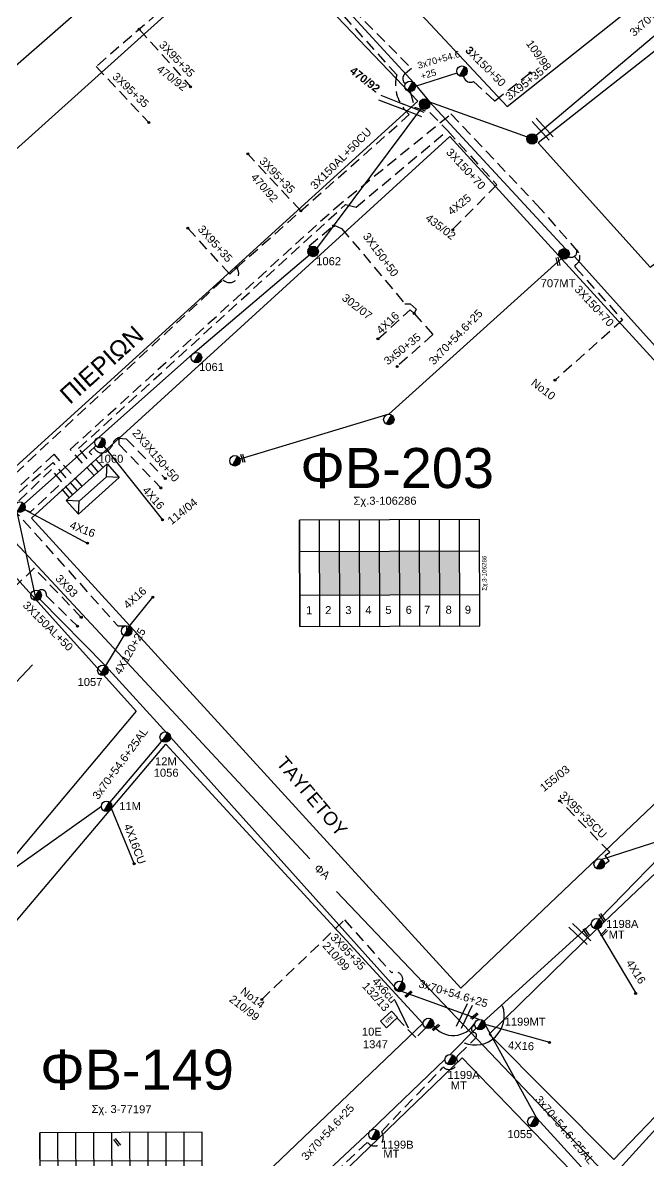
# Model space of a CAD drawing. Header units: millimetres. Extents: x -2449 to 9266, y 48 to 3905.
# Drawn here: x 8037 to 8177.7, y 3466.1 to 3722 of the extents above; entities that cross this region are included whole.
import ezdxf
from ezdxf.enums import TextEntityAlignment as Align

# ---------------------------------------------------------------- set-up
doc = ezdxf.new("R2010")
doc.units = ezdxf.units.MM
doc.linetypes.add('DASHED', pattern=[19.05, 12.7, -6.35])
for name, color, linetype in [('Pillar OTE', 7, 'Continuous'), ('Άγνωστα', 7, 'Continuous'), ('Ασφαλειοκιβώτια Χ.Τ 9 αναχωρήσεων', 7, 'Continuous'), ('Γυμνά εναέρια ΧΤ (3Φ)   4x16CU', 7, 'Continuous'), ('Εναέρια παροχή ΧΤ 4x16', 7, 'SYN_LINE'), ('Επιγραφές - Σχήματα', 7, 'Continuous'), ('Καλώδια ΧΤ   3x150+70 XLPE', 7, 'DASHED'), ('Καλώδια ΧΤ   3x150AL+50CU', 7, 'DASHED'), ('Καλώδια ΧΤ   3x150AL+50XLPE', 7, 'DASHED'), ('Καλώδια ΧΤ   3x95+35 CU', 7, 'DASHED'), ('Καλώδια ΧΤ   3x95+35 XLPE', 7, 'DASHED'), ('Μηχανική τομή', 7, 'Continuous'), ('Στύλος Ξύλινος', 7, 'Continuous'), ('Στύλος Ξύλινος @ 1', 7, 'Continuous'), ('Στύλος ΦΜ', 7, 'Continuous'), ('Στύλος ΦΜ @ 1', 7, 'Continuous'), ('Συνδέσεις', 7, 'Continuous'), ('Συνεστραμμένα ΧΤ   3x70+54.6+25 AL', 7, 'SYN_LINE'), ('Τομή', 7, 'Continuous'), ('Υποσταθμός πόλεως', 7, 'Continuous'), ('Υπόβαθρο ΔΕΗ', 7, 'Continuous'), ('Υπόγεια καλώδια Παροχών ΧΤ   4x25', 7, 'DASHED'), ('Υπόγεια καλώδια Παροχών ΧΤ   4x6', 7, 'DASHED')]:
    doc.layers.add(name, color=color, linetype=linetype)
doc.styles.add('arial', font='arial.ttf')
doc.styles.get("Standard").update_dxf_attribs({"font": 'arial.ttf'})
doc.linetypes.add('SYN_LINE', pattern='A,0.5,-0.0001,["/\\/\\/\\/",Standard,S=0.1,R=0,X=0,Y=-0.05],-0.25', length=0.7501)
doc.dimstyles.new('ISO-25', dxfattribs={"dimtxt": 2.5, "dimasz": 2.5, "dimexe": 1.25, "dimexo": 0.625, "dimtad": 1, "dimtxsty": 'Standard', "dimcen": 2.5, "dimadec": 0, "dimazin": 0, "dimtfac": 1, "dimtmove": 0, "dimatfit": 3, "dimfxl": 0, "dimarcsym": 0})

# ---------------------------------------------------------------- blocks, each defined once
blk = doc.blocks.new('ΥΠΑΡΧΩΝ ΤΣΙΜΕΝΤΕΝΙΟΣ ΣΤΥΛΟΣ')
at = {"layer": 'Στύλος ΦΜ'}
blk.add_hatch(color=7, dxfattribs=at).paths.add_polyline_path([(-1.29, -2.28, 0.574793), (2.62, 0, 0.268822), (1.3, 2.27)])
at = {"layer": 'Στύλος ΦΜ', "color": 7}
blk.add_line((-1.29, -2.28), (1.3, 2.27), dxfattribs=at)
blk.add_circle((0, 0), 2.62, dxfattribs=at)
at = {"layer": 'Στύλος ΦΜ', "flags": 4}
for tag, p in [('ΑΡΙΘΜΟΣ', (-4.68, 8.05)), ('ΤΥΠΟΣ', (-4.91, 3.03))]:
    blk.add_attdef(tag, p, '', height=4, dxfattribs=at)
blk = doc.blocks.new('ΥΠΑΡΧΩΝ ΞΥΛΙΝΟΣ ΣΤΥΛΟΣ')
at = {"layer": 'Στύλος Ξύλινος'}
h = blk.add_hatch(color=7, dxfattribs=at)
h.paths.add_polyline_path([(-2.62, 0, 0.270008), (-1.29, -2.28), (1.3, 2.27, 0.576266)])
h.paths.add_polyline_path([(-1.29, -2.28, 0.574793), (2.62, 0, 0.268822), (1.3, 2.27)])
at = {"layer": 'Στύλος Ξύλινος', "color": 7}
blk.add_line((-1.29, -2.28), (1.3, 2.27), dxfattribs=at)
blk.add_circle((0, 0), 2.62, dxfattribs=at)
at = {"layer": 'Στύλος Ξύλινος', "flags": 4}
for tag, p in [('ΑΡΙΘΜΟΣ', (-4.91, 8.6)), ('ΤΥΠΟΣ', (-4.85, 3.39))]:
    blk.add_attdef(tag, p, '', height=4, dxfattribs=at)
blk = doc.blocks.new('ΥΠΟΣΤΑΘΜΟΣ ΠΟΛΕΩΣ')
at = {"layer": 'Υποσταθμός πόλεως', "linetype": 'Continuous', "ltscale": 40}
blk.add_lwpolyline([(-8.57, 2.82), (8.57, 2.82), (8.57, -2.82), (-8.57, -2.82)], close=True, dxfattribs=at)
for points in [[(-5.75, 0), (-8.57, 2.82)], [(5.75, 0), (8.57, 2.82)], [(-8.57, -2.82), (-5.75, 0)], [(-5.75, 0), (5.75, 0)], [(8.57, -2.82), (5.75, 0)]]:
    blk.add_lwpolyline(points, dxfattribs=at)
at = {"layer": 'Υποσταθμός πόλεως', "linetype": 'SYN_LINE', "ltscale": 40, "flags": 1}
for tag, p in [('ΜΕΤΑΣΧΗΜΑΤΙΣΜΟΣ', (10.6, 2.39)), ('ΙΣΧΥΣ', (10.58, -0.41)), ('ΑΡΙΘΜΟΣ', (10.7, -3.13))]:
    blk.add_attdef(tag, p, '', height=1.8, dxfattribs=at)
blk = doc.blocks.new('ΑΣΦΑΛΕΙΟΚΙΒΩΤΙΟ ΥΠΟΣΤΑΘΜΟΥ 9 ΑΝΑΧΩΡΗΣΕΩΝ')
at = {"layer": 'Ασφαλειοκιβώτια Χ.Τ 9 αναχωρήσεων', "ltscale": 40}
for p, q in [((-23.8, 40.36), (24.02, 40.36)), ((-9.72, 40.36), (-9.72, -40.64)), ((9.94, 40.36), (9.94, -40.64)), ((-23.8, 31.36), (24.02, 31.36)), ((-23.8, 22.36), (24.02, 22.36)), ((-23.8, 13.36), (24.02, 13.36)), ((-23.8, 4.36), (24.02, 4.36)), ((-23.8, -4.64), (24.02, -4.64)), ((-23.8, -13.64), (24.02, -13.64)), ((-23.8, -22.64), (24.02, -22.64)), ((-23.8, -31.64), (24.02, -31.64))]:
    blk.add_line(p, q, dxfattribs=at)
at = {"layer": 'Ασφαλειοκιβώτια Χ.Τ 9 αναχωρήσεων'}
blk.add_lwpolyline([(-23.8, -40.64), (24.02, -40.64), (24.02, 40.36), (-23.8, 40.36)], close=True, dxfattribs=at)
for s, p in [('1', (-18.29, 37.57)), ('2', (-18.29, 29)), ('3', (-18.29, 19.93)), ('4', (-18.29, 10.91)), ('5', (-18.29, 1.89)), ('6', (-18.29, -7.24)), ('7', (-18.29, -15.48)), ('8', (-18.29, -25.17)), ('9', (-18.29, -33.86))]:
    blk.add_text(s, height=3.6, rotation=270, dxfattribs=at).set_placement(p)
at = {"layer": 'Ασφαλειοκιβώτια Χ.Τ 9 αναχωρήσεων', "ltscale": 40}
for tag, height, p in [('ΟΝΟΜΑ', 5, (-0.16, 44.31)), ('ΚΕΙΜΕΝΟ 1', 2, (17.06, 35.59)), ('ΚΕΙΜΕΝΟ 2', 2, (17.06, 26.88)), ('ΚΕΙΜΕΝΟ 3', 2, (17.06, 17.69)), ('ΚΕΙΜΕΝΟ 4', 2, (17.06, 8.71)), ('ΚΕΙΜΕΝΟ 5', 2, (17.06, -0.13)), ('ΚΕΙΜΕΝΟ 6', 2, (17.06, -9.05)), ('ΚΕΙΜΕΝΟ 7', 2, (17.06, -18.13)), ('ΚΕΙΜΕΝΟ 8', 2, (17.06, -26.85)), ('ΚΕΙΜΕΝΟ 9', 2, (17.06, -35.99)), ('ΣΧ', 2, (-0.1, -42.64))]:
    blk.add_attdef(tag, text='', height=height, dxfattribs=at).set_placement(p, align=Align.MIDDLE_CENTER)
blk = doc.blocks.new('ΜΗΧΑΝΙΚΗ ΤΟΜΗ')
at = {"layer": 'Μηχανική τομή', "ltscale": 40}
for p, q in [((-1.89, 0.78), (1.89, 0.78)), ((1.89, 0), (-1.89, 0))]:
    blk.add_line(p, q, dxfattribs=at)
blk = doc.blocks.new('_ΣΥΝΔΕΣΗ')
at = {"layer": 'Συνδέσεις', "linetype": 'SYN_LINE', "ltscale": 40}
blk.add_hatch(color=256, dxfattribs=at).paths.add_polyline_path([(0.5, -0.01, 1), (-0.5, -0.01, 1)])
at = {"layer": 'Συνδέσεις'}
blk.add_circle((0, -0.01), 0.5, dxfattribs=at)
blk = doc.blocks.new('ΤΟΜΗ')
at = {"layer": 'Τομή', "ltscale": 40}
for p, q in [((-5.68, 0), (5.68, 0)), ((5.68, -2.33), (-5.68, -2.33))]:
    blk.add_line(p, q, dxfattribs=at)
blk = doc.blocks.new('PILLAR ΟΤΕ')
at = {"layer": 'Pillar OTE', "ltscale": 40}
blk.add_lwpolyline([(-3.31, 2.02), (3.39, 2.02), (3.39, -1.99), (-3.31, -1.99)], close=True, dxfattribs=at)
at = {"layer": 'Pillar OTE', "insert": (-1.81, 0.71), "char_height": 1.3575, "width": 109.961, "attachment_point": 1}
blk.add_mtext('{\\fArial|b1|i0|c161|p34;OTE}', dxfattribs=at)

msp = doc.modelspace()

# ---------------------------------------------------------------- hatches: boundary and pattern name
at = {"layer": 'Ασφαλειοκιβώτια Χ.Τ 9 αναχωρήσεων', "ltscale": 40}
for color, points in [(133, [(8103.76, 3603.07), (8103.79, 3593.24), (8108.29, 3593.26), (8108.26, 3603.08)]), (6, [(8108.26, 3603.08), (8108.29, 3593.26), (8112.79, 3593.27), (8112.76, 3603.1)]), (151, [(8112.76, 3603.1), (8112.79, 3593.27), (8117.29, 3593.28), (8117.26, 3603.11)]), (27, [(8117.26, 3603.11), (8117.29, 3593.28), (8121.79, 3593.3), (8121.76, 3603.13)]), (30, [(8121.76, 3603.13), (8121.79, 3593.3), (8126.29, 3593.31), (8126.26, 3603.14)]), (5, [(8126.26, 3603.14), (8126.29, 3593.31), (8130.79, 3593.33), (8130.76, 3603.15)]), (1, [(8130.76, 3603.15), (8130.79, 3593.33), (8135.29, 3593.34), (8135.26, 3603.17)])]:
    msp.add_hatch(color=color, dxfattribs=at).paths.add_polyline_path(points)

# ---------------------------------------------------------------- linework, layer by layer
at = {"layer": 'Άγνωστα', "color": 5, "linetype": 'DASHED', "ltscale": 0.2}
msp.add_lwpolyline([(8102.37, 3737.97), (8105.89, 3733.66), (8105.89, 3730.4), (8124.41, 3711.68), (8123.03, 3710.57, 0.481832), (8123.04, 3708.17, -0.799597)], format="xyb", dxfattribs=at)
at = {"layer": 'Άγνωστα', "color": 1, "linetype": 'SYN_LINE', "ltscale": 20}
for points in [[(8107.16, 3727.85), (8124.97, 3708.46), (8128.42, 3704.18), (8159.07, 3671.11)], [(8151.52, 3695.83), (8128.31, 3704.2)], [(8161.06, 3669.38), (8191.35, 3635.76)]]:
    msp.add_lwpolyline(points, dxfattribs=at)
at = {"layer": 'Άγνωστα', "color": 5, "linetype": 'SYN_LINE', "ltscale": 20}
msp.add_lwpolyline([(8135.77, 3711.06), (8136.21, 3709.65, 0.46392), (8138.34, 3708.75)], format="xyb", dxfattribs=at)
at = {"layer": 'Άγνωστα', "color": 5, "linetype": 'DASHED', "ltscale": 0.2}
msp.add_lwpolyline([(8138.34, 3708.75), (8143.11, 3704.36)], dxfattribs=at)
at = {"layer": 'Άγνωστα', "color": 133, "linetype": 'DASHED', "ltscale": 0.2}
for points in [[(8102.35, 3670.57), (8101.36, 3671.8), (8107.02, 3676.44), (8108.69, 3675.72), (8122.94, 3658.71), (8124.09, 3658.71), (8125.42, 3657.53), (8124.99, 3656.57)], [(8124.99, 3656.57), (8129.21, 3651.82), (8121.24, 3644.74)], [(8058.62, 3628.51), (8060.23, 3628.4), (8069.06, 3619.37)], [(8058.62, 3628.51), (8058.62, 3627.17), (8068.01, 3617.36)], [(8055.07, 3621.96), (8051.92, 3625.41), (8053.41, 3626.81)]]:
    msp.add_lwpolyline(points, dxfattribs=at)
at = {"layer": 'Άγνωστα', "color": 1, "linetype": 'SYN_LINE', "ltscale": 20}
msp.add_lwpolyline([(8161.55, 3670.82), (8161.53, 3670.28, -0.581652), (8159.72, 3669.33, 317.293147)], format="xyb", dxfattribs=at)
at = {"layer": 'Άγνωστα', "color": 133, "linetype": 'DASHED', "ltscale": 0.2}
msp.add_lwpolyline([(8053.01, 3626.43, 0.388495), (8055.44, 3625.3, 0.216341), (8057.33, 3627.54, -0.33541), (8058.62, 3628.51, -0.33541)], format="xyb", dxfattribs=at)
at = {"layer": 'Άγνωστα', "color": 151, "linetype": 'DASHED', "ltscale": 0.2}
for points in [[(8048.24, 3615.81), (8043.45, 3621.49), (8034.53, 3612.93), (8058.35, 3586.33), (8060.33, 3586.33)], [(8090.73, 3502.29), (8109.33, 3520.19), (8119.96, 3508.27)]]:
    msp.add_lwpolyline(points, dxfattribs=at)
at = {"layer": 'Άγνωστα', "color": 6, "linetype": 'DASHED', "ltscale": 0.2}
msp.add_lwpolyline([(8047.47, 3615.12), (8045.11, 3617.87), (8038.63, 3611.88), (8037.37, 3612.5)], dxfattribs=at)
at = {"layer": 'Άγνωστα', "color": 151, "linetype": 'SYN_LINE', "ltscale": 10}
msp.add_lwpolyline([(8060.33, 3586.33), (8060.33, 3585.15), (8055.58, 3577.33)], dxfattribs=at)
at = {"layer": 'Άγνωστα', "color": 30, "linetype": 'DASHED', "ltscale": 0.2}
for points in [[(8117.63, 3472.56), (8131.39, 3486.9, -0.555429), (8131.87, 3486.8, 0.561483), (8134.75, 3488.41, -0.428011), (8134.95, 3489.82), (8138.78, 3493.59, 0.245087), (8139.02, 3494.34, 0.308179), (8138.54, 3494.84, -0.853866), (8138.62, 3496.44)], [(8114.49, 3470.18, 1.037116), (8117.63, 3472.56)]]:
    msp.add_lwpolyline(points, format="xyb", dxfattribs=at)
at = {"layer": 'Άγνωστα', "color": 62, "linetype": 'SYN_LINE', "ltscale": 20}
msp.add_lwpolyline([(8167.37, 3459.99), (8180.87, 3474.88), (8200.65, 3485.69)], dxfattribs=at)
at = {"layer": 'Άγνωστα', "color": 30, "linetype": 'DASHED', "ltscale": 0.2}
msp.add_lwpolyline([(8101.42, 3458.03), (8114.49, 3470.17)], dxfattribs=at)
at = {"layer": 'Άγνωστα', "color": 151, "linetype": 'DASHED', "ltscale": 0.2}
msp.add_arc((8120.77, 3506.83), 1.66, 339.2019, 119.1285, dxfattribs=at)
at = {"layer": 'Γυμνά εναέρια ΧΤ (3Φ)   4x16CU', "color": 2, "linetype": 'SYN_LINE', "ltscale": 15}
msp.add_lwpolyline([(8062.03, 3532.88), (8056.92, 3545.28)], dxfattribs=at)
at = {"layer": 'Εναέρια παροχή ΧΤ 4x16', "color": 133, "linetype": 'DASHED', "ltscale": 0.2}
msp.add_lwpolyline([(8116.92, 3650.84), (8124.11, 3657.41), (8124.99, 3656.57)], dxfattribs=at)
at = {"layer": 'Εναέρια παροχή ΧΤ 4x16', "ltscale": 20}
for points in [[(8055.2, 3626.72), (8068.39, 3610.16)], [(8037.48, 3612.45), (8051.47, 3604.89)]]:
    msp.add_lwpolyline(points, dxfattribs=at)
at = {"layer": 'Εναέρια παροχή ΧΤ 4x16', "color": 7, "ltscale": 10}
msp.add_lwpolyline([(8060.91, 3586.18), (8066.26, 3592.78)], dxfattribs=at)
at = {"layer": 'Εναέρια παροχή ΧΤ 4x16', "color": 1, "ltscale": 15}
msp.add_lwpolyline([(8166.27, 3518.18), (8174.85, 3503.68)], dxfattribs=at)
at = {"layer": 'Επιγραφές - Σχήματα', "color": 2, "linetype": 'DASHED', "ltscale": 0.2}
msp.add_line((8042.26, 3593.12), (8049.27, 3586.24), dxfattribs=at)
at = {"layer": 'Επιγραφές - Σχήματα', "color": 62, "linetype": 'SYN_LINE', "ltscale": 20}
msp.add_line((8155.54, 3492.64), (8140.96, 3496.64), dxfattribs=at)
at = {"layer": 'Επιγραφές - Σχήματα', "color": 2, "linetype": 'DASHED', "ltscale": 0.2}
msp.add_arc((8041.24, 3593.4), 1.06, 345.0794, 129.1772, dxfattribs=at)
at = {"layer": 'Επιγραφές - Σχήματα', "linetype": 'Continuous', "ltscale": 0.2}
msp.add_arc((8138.73, 3498.62), 6.55, 247.8881, 19.9409, dxfattribs=at)
at = {"layer": 'Καλώδια ΧΤ   3x150+70 XLPE', "color": 5, "linetype": 'DASHED', "ltscale": 0.2}
for points in [[(8124.1, 3706.49), (8125.07, 3702.94), (8128.55, 3701.77), (8132.51, 3697.69)], [(8132.51, 3697.69), (8143.61, 3685.54)]]:
    msp.add_lwpolyline(points, dxfattribs=at)
at = {"layer": 'Καλώδια ΧΤ   3x150+70 XLPE', "color": 133, "linetype": 'SYN_LINE', "ltscale": 20}
msp.add_lwpolyline([(8037.26, 3613.73), (8075.25, 3647.53), (8103.1, 3671.2), (8127.42, 3703.7)], dxfattribs=at)
at = {"layer": 'Καλώδια ΧΤ   3x150+70 XLPE', "color": 1, "ltscale": 0.2}
msp.add_lwpolyline([(8053.01, 3620.1), (8047.66, 3625.98), (8107.16, 3680.21), (8133.29, 3701.46), (8152.63, 3681.01), (8161.55, 3670.82)], dxfattribs=at)
at = {"layer": 'Καλώδια ΧΤ   3x150+70 XLPE', "color": 5, "ltscale": 0.2}
msp.add_lwpolyline([(8053.95, 3620.95), (8049.52, 3626.2), (8109.56, 3681.06), (8112, 3680.5), (8132.51, 3697.69)], dxfattribs=at)
at = {"layer": 'Καλώδια ΧΤ   3x150+70 XLPE', "color": 1, "ltscale": 0.2}
msp.add_lwpolyline([(8161.49, 3670.89), (8161.97, 3670.2, -0.455518), (8161.3, 3667.52, 0.61385), (8161.3, 3666.94), (8171.88, 3655.08), (8156.69, 3641.59)], format="xyb", dxfattribs=at)
at = {"layer": 'Καλώδια ΧΤ   3x150AL+50CU', "color": 85, "linetype": 'DASHED', "ltscale": 0.2}
msp.add_lwpolyline([(8096.95, 3740.23), (8095.93, 3741.28), (8094.37, 3739.76), (8090.27, 3743.98), (8053.48, 3712.09)], dxfattribs=at)
at = {"layer": 'Καλώδια ΧΤ   3x150AL+50CU', "color": 30, "linetype": 'DASHED', "ltscale": 0.2}
msp.add_lwpolyline([(8050.37, 3617.73), (8044.02, 3624.91), (8034.37, 3616.03), (8032.56, 3618), (8081.94, 3664.11), (8082.4, 3663.83, 0.849561), (8085.08, 3666.86), (8123.91, 3701.29), (8123.06, 3702.22, -0.255549), (8121.12, 3710.25), (8107.87, 3724.98), (8103.71, 3726.37, -1.820688), (8105.44, 3727.83)], format="xyb", dxfattribs=at)
at = {"layer": 'Καλώδια ΧΤ   3x150AL+50CU', "color": 27, "linetype": 'DASHED', "ltscale": 0.2}
msp.add_lwpolyline([(8049.27, 3616.74), (8043.81, 3623.04), (8033.7, 3614.19)], dxfattribs=at)
at = {"layer": 'Καλώδια ΧΤ   3x150AL+50XLPE', "color": 151, "linetype": 'SYN_LINE', "ltscale": 20}
msp.add_lwpolyline([(8039.83, 3592.91), (8035.74, 3611.99)], dxfattribs=at)
at = {"layer": 'Καλώδια ΧΤ   3x150AL+50XLPE', "color": 2, "ltscale": 0.2}
msp.add_lwpolyline([(8050.12, 3588.23), (8039.56, 3599.28), (8032.22, 3592.31), (8032.68, 3591.47, -0.610661), (8031.97, 3590.41, 0.063189), (8031.76, 3590.41, 0.87588)], format="xyb", dxfattribs=at)
at = {"layer": 'Καλώδια ΧΤ   3x95+35 CU', "color": 1, "ltscale": 0.2}
msp.add_lwpolyline([(8167.81, 3532.75), (8168.85, 3533.48), (8167.99, 3534.71), (8169, 3535.42), (8157.79, 3546.99)], dxfattribs=at)
at = {"layer": 'Καλώδια ΧΤ   3x95+35 XLPE', "color": 30, "ltscale": 0.2}
msp.add_line((8083.52, 3665.42), (8085.08, 3666.86), dxfattribs=at)
at = {"layer": 'Καλώδια ΧΤ   3x95+35 XLPE', "ltscale": 0.2}
for points in [[(8063.18, 3720.5), (8074.73, 3707.55)], [(8099.5, 3679.64), (8087.58, 3692.46)]]:
    msp.add_lwpolyline(points, dxfattribs=at)
at = {"layer": 'Καλώδια ΧΤ   3x95+35 XLPE', "color": 85, "ltscale": 0.2}
msp.add_lwpolyline([(8053.48, 3712.09), (8065.31, 3699.52)], dxfattribs=at)
at = {"layer": 'Καλώδια ΧΤ   3x95+35 XLPE', "color": 5, "linetype": 'DASHED', "ltscale": 0.2}
msp.add_lwpolyline([(8143.11, 3704.36), (8151.08, 3710.7)], dxfattribs=at)
at = {"layer": 'Καλώδια ΧΤ   3x95+35 XLPE', "color": 30, "ltscale": 0.2}
msp.add_lwpolyline([(8083.52, 3665.42), (8074.11, 3675.79)], dxfattribs=at)
at = {"layer": 'Συνεστραμμένα ΧΤ   3x70+54.6+25 AL', "color": 85, "linetype": 'Continuous', "ltscale": 0.2}
for p, q in [((8023.56, 3617.65), (8101.56, 3533.95)), ((8107.53, 3526.61), (8200.95, 3428.54))]:
    msp.add_line(p, q, dxfattribs=at)
at = {"layer": 'Συνεστραμμένα ΧΤ   3x70+54.6+25 AL', "ltscale": 20}
msp.add_line((8055.83, 3545.73), (8069.01, 3561.31), dxfattribs=at)
at = {"layer": 'Συνεστραμμένα ΧΤ   3x70+54.6+25 AL', "color": 133, "ltscale": 20}
for p, q in [((8152.58, 3475.63), (8140.96, 3496.64)), ((8166.51, 3460.37), (8152.58, 3475.63))]:
    msp.add_line(p, q, dxfattribs=at)
at = {"layer": 'Συνεστραμμένα ΧΤ   3x70+54.6+25 AL', "color": 6, "linetype": 'SYN_LINE', "ltscale": 20}
msp.add_lwpolyline([(8263.47, 3790.9), (8207.03, 3739.96), (8181.87, 3721.35), (8152.42, 3696.59)], dxfattribs=at)
at = {"layer": 'Συνεστραμμένα ΧΤ   3x70+54.6+25 AL', "color": 5, "linetype": 'SYN_LINE', "ltscale": 10}
msp.add_lwpolyline([(8125.28, 3707.66), (8134.65, 3710.7)], dxfattribs=at)
at = {"layer": 'Συνεστραμμένα ΧΤ   3x70+54.6+25 AL', "color": 1, "linetype": 'SYN_LINE', "ltscale": 20}
for points in [[(8158.16, 3668.95), (8119.31, 3633.91), (8085.83, 3623.78)], [(8166.6, 3520.35), (8185.72, 3539.97), (8203.77, 3558.28), (8233.3, 3583.74)], [(8185.39, 3539.64), (8167.22, 3533.77)]]:
    msp.add_lwpolyline(points, dxfattribs=at)
at = {"layer": 'Συνεστραμμένα ΧΤ   3x70+54.6+25 AL', "color": 151, "linetype": 'SYN_LINE', "ltscale": 20}
msp.add_lwpolyline([(8139.59, 3497.8), (8121.22, 3504.43), (8070.18, 3561.31), (8055.58, 3577.33), (8040.81, 3592.35)], dxfattribs=at)
at = {"layer": 'Συνεστραμμένα ΧΤ   3x70+54.6+25 AL', "color": 2, "linetype": 'SYN_LINE', "ltscale": 20}
msp.add_lwpolyline([(8054.66, 3545.73), (8029.4, 3527.75)], dxfattribs=at)
at = {"layer": 'Συνεστραμμένα ΧΤ   3x70+54.6+25 AL', "color": 62, "linetype": 'SYN_LINE', "ltscale": 20}
for points in [[(8139.69, 3496.48), (8164.84, 3519.33)], [(8067.81, 3426.1), (8083.88, 3443.13), (8098.94, 3457.54), (8115.18, 3472.78), (8131.94, 3488.8)]]:
    msp.add_lwpolyline(points, dxfattribs=at)
at = {"layer": 'Συνεστραμμένα ΧΤ   3x70+54.6+25 AL', "color": 62, "linetype": 'SYN_LINE', "ltscale": 10}
msp.add_lwpolyline([(8133.11, 3489.93), (8138.95, 3495.81)], dxfattribs=at)
at = {"layer": 'Συνεστραμμένα ΧΤ   3x70+54.6+25 AL', "color": 151, "linetype": 'SYN_LINE', "ltscale": 10}
msp.add_arc((8133.8, 3499.83), 5.63, 216.9515, 329.747, dxfattribs=at)
at = {"layer": 'Υπόβαθρο ΔΕΗ'}
for points in [[(8036.39, 3800.48), (8080.49, 3752.16), (8065.71, 3739.3), (8065.71, 3738.83), (7992.35, 3674.74), (7985.64, 3667.37), (7939.14, 3718.13), (7966.14, 3739.97), (7965.57, 3740.14), (8036.39, 3800.48)], [(8172.51, 3777.68), (8121.1, 3729.72), (8145.92, 3703.11), (8225.66, 3766.54)], [(8232.69, 3757.77), (8152.87, 3694.93), (8178.09, 3666.96), (8276.1, 3738.98)], [(8089.63, 3742.27), (8003.25, 3664.62), (7992.04, 3652.5), (7912.71, 3564.74), (7910.21, 3562.25), (7936.86, 3540.28), (8022.61, 3610.9), (7987.18, 3647.12)], [(8089.63, 3742.27), (8125.81, 3704.35), (8031.22, 3618.4), (7989.6, 3662.69)], [(8135.53, 3504.84), (8227.79, 3592.66), (8133.03, 3696.4), (8038.91, 3610.57), (8135.53, 3504.84)], [(8062.49, 3567.12), (7996.31, 3488.38), (7943.68, 3534.7), (8029.28, 3603.41), (8032.35, 3600.65)], [(8062.49, 3567.12), (8032.35, 3600.65)], [(8190.44, 3487.7), (8169.9, 3466.32), (8141.89, 3494.49), (8166.25, 3518.3), (8233.73, 3582.36), (8275.14, 3536.26), (8190.44, 3487.7)], [(7976.38, 3511.11), (8039.18, 3577.55)], [(8126.94, 3496.91), (8059.84, 3432.8), (8003.78, 3482.52), (8069.16, 3559.74), (8126.94, 3496.91)], [(8164.15, 3459.76), (8135.77, 3489.15), (8068.83, 3424.64), (8099.8, 3396.92)]]:
    msp.add_lwpolyline(points, dxfattribs=at)
at = {"layer": 'Υπόγεια καλώδια Παροχών ΧΤ   4x25', "color": 5, "linetype": 'DASHED', "ltscale": 0.2}
msp.add_lwpolyline([(8143.61, 3685.54), (8133.47, 3675.23)], dxfattribs=at)
at = {"layer": 'Υπόγεια καλώδια Παροχών ΧΤ   4x6', "color": 151, "linetype": 'DASHED', "ltscale": 0.2}
msp.add_lwpolyline([(8127.64, 3495.89), (8125.37, 3493.72), (8121.17, 3498.12)], dxfattribs=at)

# ---------------------------------------------------------------- block references
at = {"layer": 'Pillar OTE', "xscale": 0.4999999999999998, "yscale": 0.4999999999999998, "zscale": 0.4999999999999998, "rotation": 42.44355447828905}
msp.add_blockref('PILLAR ΟΤΕ', (8119.35, 3497.8), dxfattribs=at)
at = {"layer": 'Ασφαλειοκιβώτια Χ.Τ 9 αναχωρήσεων', "color": 1, "ltscale": 40}
ref = msp.add_blockref('ΑΣΦΑΛΕΙΟΚΙΒΩΤΙΟ ΥΠΟΣΤΑΘΜΟΥ 9 ΑΝΑΧΩΡΗΣΕΩΝ', (8119.45, 3598.15), dxfattribs=dict(at, xscale=0.5, yscale=0.5, zscale=0.5, rotation=90.18025101188502))
ref.add_attrib('ΣΧ', 'Σχ.3-106286', dxfattribs={"ltscale": 40, "height": 1, "rotation": 90.1803}).set_placement((8140.78, 3598.17), align=Align.MIDDLE_CENTER)
at = {"layer": 'Ασφαλειοκιβώτια Χ.Τ 9 αναχωρήσεων', "color": 1, "ltscale": 40, "xscale": 0.4500000000000025, "yscale": 0.4500000000000025, "zscale": 0.4500000000000025, "rotation": 90.1802510118842}
msp.add_blockref('ΑΣΦΑΛΕΙΟΚΙΒΩΤΙΟ ΥΠΟΣΤΑΘΜΟΥ 9 ΑΝΑΧΩΡΗΣΕΩΝ', (8059.04, 3461.58), dxfattribs=at)
at = {"layer": 'Μηχανική τομή'}
for p, xscale, yscale, zscale, rotation in [((8157.16, 3668.21), 0.5000000000000007, 0.5000000000000007, 0.5000000000000007, 284.8117433654972), ((8086.29, 3623.95), 0.5000000000000007, 0.5000000000000007, 0.5000000000000007, 284.8117433654972), ((8167.44, 3520.85), 0.4999999999999988, 0.4999999999999988, 0.4999999999999988, 124.2828584634811), ((8163.84, 3517.53), 0.4999999999999988, 0.4999999999999988, 0.4999999999999988, 124.2828584634811), ((8167.82, 3517.13), 0.4999999999999995, 0.4999999999999995, 0.4999999999999995, 46.27314100041789), ((8123.6, 3503.63), 0.5000000000000043, 0.5000000000000043, 0.5000000000000043, 219.8322603641986), ((8138.43, 3498.68), 0.5000000000000043, 0.5000000000000043, 0.5000000000000043, 219.8322603641986), ((8129.78, 3496.13), 0.5000000000000043, 0.5000000000000043, 0.5000000000000043, 219.8322603641986), ((8058.35, 3470.3), 0.4999999999999809, 0.4999999999999809, 0.4999999999999809, 127.5884885117559)]:
    msp.add_blockref('ΜΗΧΑΝΙΚΗ ΤΟΜΗ', p, dxfattribs=dict(at, xscale=xscale, yscale=yscale, zscale=zscale, rotation=rotation))
at = {"layer": 'Στύλος Ξύλινος @ 1', "ltscale": 40, "xscale": 0.4499999999998181, "yscale": 0.4499999999998181, "zscale": 0.4499999999998181}
for p in [(8127.37, 3703.65), (8151.52, 3695.83)]:
    msp.add_blockref('ΥΠΑΡΧΩΝ ΞΥΛΙΝΟΣ ΣΤΥΛΟΣ', p, dxfattribs=at)
at = {"layer": 'Στύλος Ξύλινος @ 1', "ltscale": 40}
ref = msp.add_blockref('ΥΠΑΡΧΩΝ ΞΥΛΙΝΟΣ ΣΤΥΛΟΣ', (8102.29, 3670.52), dxfattribs=dict(at, xscale=0.4499999999998181, yscale=0.4499999999998181, zscale=0.4499999999998181))
ref.add_attrib('ΑΡΙΘΜΟΣ', '1062', (8102.97, 3667.43), dxfattribs={"layer": 'Στύλος Ξύλινος', "height": 1.8, "flags": 4})
ref = msp.add_blockref('ΥΠΑΡΧΩΝ ΞΥΛΙΝΟΣ ΣΤΥΛΟΣ', (8158.74, 3669.98), dxfattribs=dict(at, xscale=0.4499999999998181, yscale=0.4499999999998181, zscale=0.4499999999998181))
ref.add_attrib('ΤΥΠΟΣ', '707ΜΤ', (8153.46, 3662.48), dxfattribs={"layer": 'Στύλος Ξύλινος', "height": 1.8, "flags": 4})
at = {"layer": 'Στύλος ΦΜ @ 1', "ltscale": 40, "xscale": 0.4499999999998181, "yscale": 0.4499999999998181, "zscale": 0.4499999999998181}
for p in [(8135.77, 3711.06), (8124.1, 3707.66), (8119.31, 3632.74), (8084.7, 3623.44), (8039.98, 3593.19), (8060.33, 3585.16), (8166.63, 3532.75), (8121.73, 3505.22)]:
    msp.add_blockref('ΥΠΑΡΧΩΝ ΤΣΙΜΕΝΤΕΝΙΟΣ ΣΤΥΛΟΣ', p, dxfattribs=at)
at = {"layer": 'Στύλος ΦΜ @ 1', "ltscale": 40}
ref = msp.add_blockref('ΥΠΑΡΧΩΝ ΤΣΙΜΕΝΤΕΝΙΟΣ ΣΤΥΛΟΣ', (8076.04, 3646.65), dxfattribs=dict(at, xscale=0.4499999999998181, yscale=0.4499999999998181, zscale=0.4499999999998181))
ref.add_attrib('ΑΡΙΘΜΟΣ', '1061', (8076.63, 3643.65), dxfattribs={"layer": 'Στύλος ΦΜ', "height": 1.8, "flags": 4})
ref = msp.add_blockref('ΥΠΑΡΧΩΝ ΤΣΙΜΕΝΤΕΝΙΟΣ ΣΤΥΛΟΣ', (8054.34, 3627.53), dxfattribs=dict(at, xscale=0.4499999999998181, yscale=0.4499999999998181, zscale=0.4499999999998181))
ref.add_attrib('ΑΡΙΘΜΟΣ', '1060', (8054, 3623.01), dxfattribs={"layer": 'Στύλος ΦΜ', "height": 1.8, "flags": 4})
ref = msp.add_blockref('ΥΠΑΡΧΩΝ ΤΣΙΜΕΝΤΕΝΙΟΣ ΣΤΥΛΟΣ', (8036.32, 3613.02), dxfattribs=dict(at, xscale=0.4499999999998181, yscale=0.4499999999998181, zscale=0.4499999999998181))
ref.add_attrib('ΑΡΙΘΜΟΣ', '1059', (8015.24, 3609.92), dxfattribs={"layer": 'Στύλος ΦΜ', "height": 1.8, "flags": 4})
ref = msp.add_blockref('ΥΠΑΡΧΩΝ ΤΣΙΜΕΝΤΕΝΙΟΣ ΣΤΥΛΟΣ', (8054.99, 3576.31), dxfattribs=dict(at, xscale=0.4499999999998181, yscale=0.4499999999998181, zscale=0.4499999999998181))
ref.add_attrib('ΑΡΙΘΜΟΣ', '1057', (8049.3, 3572.8), dxfattribs={"layer": 'Στύλος ΦΜ', "height": 1.8, "flags": 4})
ref = msp.add_blockref('ΥΠΑΡΧΩΝ ΤΣΙΜΕΝΤΕΝΙΟΣ ΣΤΥΛΟΣ', (8069.01, 3561.31), dxfattribs=dict(at, xscale=0.4499999999998181, yscale=0.4499999999998181, zscale=0.4499999999998181))
ref.add_attrib('ΤΥΠΟΣ', '12M', (8066.72, 3554.95), dxfattribs={"layer": 'Στύλος ΦΜ', "height": 1.8, "flags": 4})
ref.add_attrib('ΑΡΙΘΜΟΣ', '1056', (8066.43, 3552.39), dxfattribs={"layer": 'Στύλος ΦΜ', "height": 1.8, "flags": 4})
ref = msp.add_blockref('ΥΠΑΡΧΩΝ ΤΣΙΜΕΝΤΕΝΙΟΣ ΣΤΥΛΟΣ', (8055.83, 3545.73), dxfattribs=dict(at, xscale=0.4499999999998181, yscale=0.4499999999998181, zscale=0.4499999999998181))
ref.add_attrib('ΤΥΠΟΣ', '11M', (8058.66, 3544.87), dxfattribs={"layer": 'Στύλος ΦΜ', "height": 1.8, "flags": 4})
ref = msp.add_blockref('ΥΠΑΡΧΩΝ ΤΣΙΜΕΝΤΕΝΙΟΣ ΣΤΥΛΟΣ', (8166.02, 3519.33), dxfattribs=dict(at, xscale=0.4499999999998181, yscale=0.4499999999998181, zscale=0.4499999999998181))
ref.add_attrib('ΤΥΠΟΣ', '1198Α', (8168.17, 3518.38), dxfattribs={"layer": 'Στύλος ΦΜ', "height": 1.8, "flags": 4})
ref.add_attrib('ΑΡΙΘΜΟΣ', 'ΜΤ', (8168.74, 3515.99), dxfattribs={"layer": 'Στύλος ΦΜ', "height": 1.8, "flags": 4})
ref = msp.add_blockref('ΥΠΑΡΧΩΝ ΤΣΙΜΕΝΤΕΝΙΟΣ ΣΤΥΛΟΣ', (8128.22, 3496.91), dxfattribs=dict(at, xscale=0.4499999999998181, yscale=0.4499999999998181, zscale=0.4499999999998181))
ref.add_attrib('ΤΥΠΟΣ', '10Ε', (8113.25, 3494.16), dxfattribs={"layer": 'Στύλος ΦΜ', "height": 1.8, "flags": 4})
ref.add_attrib('ΑΡΙΘΜΟΣ', '1347', (8113.49, 3491.33), dxfattribs={"layer": 'Στύλος ΦΜ', "height": 1.8, "flags": 4})
ref = msp.add_blockref('ΥΠΑΡΧΩΝ ΤΣΙΜΕΝΤΕΝΙΟΣ ΣΤΥΛΟΣ', (8139.78, 3496.64), dxfattribs=dict(at, xscale=0.4499999999998181, yscale=0.4499999999998181, zscale=0.4499999999998181))
ref.add_attrib('ΤΥΠΟΣ', '1199ΜΤ', (8145.36, 3496.4), dxfattribs={"layer": 'Στύλος ΦΜ', "height": 1.8, "flags": 4})
ref = msp.add_blockref('ΥΠΑΡΧΩΝ ΤΣΙΜΕΝΤΕΝΙΟΣ ΣΤΥΛΟΣ', (8133.11, 3488.75), dxfattribs=dict(at, xscale=0.4499999999998181, yscale=0.4499999999998181, zscale=0.4499999999998181))
ref.add_attrib('ΤΥΠΟΣ', '1199Α', (8132.48, 3484.42), dxfattribs={"layer": 'Στύλος ΦΜ', "height": 1.8, "flags": 4})
ref.add_attrib('ΑΡΙΘΜΟΣ', 'ΜΤ', (8133.24, 3482.08), dxfattribs={"layer": 'Στύλος ΦΜ', "height": 1.8, "flags": 4})
ref = msp.add_blockref('ΥΠΑΡΧΩΝ ΤΣΙΜΕΝΤΕΝΙΟΣ ΣΤΥΛΟΣ', (8151.71, 3474.83), dxfattribs=dict(at, xscale=0.4499999999998181, yscale=0.4499999999998181, zscale=0.4499999999998181))
ref.add_attrib('ΤΥΠΟΣ', '1055', (8145.98, 3471.12), dxfattribs={"layer": 'Στύλος ΦΜ', "height": 1.8, "flags": 4})
ref = msp.add_blockref('ΥΠΑΡΧΩΝ ΤΣΙΜΕΝΤΕΝΙΟΣ ΣΤΥΛΟΣ', (8115.98, 3471.92), dxfattribs=dict(at, xscale=0.4499999999998181, yscale=0.4499999999998181, zscale=0.4499999999998181))
ref.add_attrib('ΤΥΠΟΣ', '1199Β', (8117.61, 3468.74), dxfattribs={"layer": 'Στύλος ΦΜ', "height": 1.8, "flags": 4})
ref.add_attrib('ΑΡΙΘΜΟΣ', 'ΜΤ', (8118.06, 3466.69), dxfattribs={"layer": 'Στύλος ΦΜ', "height": 1.8, "flags": 4})
at = {"layer": 'Συνδέσεις', "xscale": 0.4500000000000455, "yscale": 0.4500000000000455, "zscale": 0.4500000000000455}
for p in [(8063.18, 3720.5), (8151.08, 3710.7), (8074.73, 3707.56), (8065.31, 3699.52), (8087.58, 3692.47), (8099.5, 3679.65), (8106.88, 3676.29), (8074.11, 3675.79), (8133.68, 3675.39), (8085.08, 3666.86), (8124.98, 3656.6), (8116.87, 3650.88), (8121.2, 3644.63), (8156.69, 3641.58), (8058.58, 3628.54), (8068.05, 3617.33), (8069.04, 3619.44), (8068.38, 3610.15), (8051.52, 3604.95), (8066.23, 3592.75), (8050.14, 3588.25), (8049.3, 3586.25), (8157.74, 3546.97), (8062.03, 3532.84), (8090.76, 3502.29), (8174.82, 3503.63), (8155.44, 3492.64)]:
    msp.add_blockref('_ΣΥΝΔΕΣΗ', p, dxfattribs=at)
at = {"layer": 'Τομή'}
for p, xscale, yscale, zscale, rotation in [((8120.15, 3704.62), 0.4999999999999243, 0.4999999999999243, 0.4999999999999243, 338.5465583725504), ((8124.55, 3702.91), 0.4999999999998581, 0.4999999999998581, 0.4999999999998581, 338.5465583725474), ((8153.47, 3697.63), 0.4999999999999931, 0.4999999999999931, 0.4999999999999931, 132.1672494309241), ((8162.67, 3517.44), 0.4999999999999768, 0.4999999999999768, 0.4999999999999768, 316.8942584099955), ((8136.81, 3498.36), 0.5000000000000258, 0.5000000000000258, 0.5000000000000258, 244.715916236779)]:
    msp.add_blockref('ΤΟΜΗ', p, dxfattribs=dict(at, xscale=xscale, yscale=yscale, zscale=zscale, rotation=rotation))
at = {"layer": 'Υποσταθμός πόλεως', "xscale": 0.7194710139956026, "yscale": 0.7194710139956026, "zscale": 0.7194710139956026, "rotation": 42.0057799155208}
msp.add_blockref('ΥΠΟΣΤΑΘΜΟΣ ΠΟΛΕΩΣ', (8052.7, 3617.1), dxfattribs=at)

# ---------------------------------------------------------------- texts
at = {"layer": 'Άγνωστα', "linetype": 'SYN_LINE', "ltscale": 20, "char_height": 1.8, "width": 69.1904, "attachment_point": 1, "style": 'arial'}
for s, insert, rotation in [('{\\fArial|b1|i0|c161|p34;3}X150+50', (8137.64, 3716.86), 315.0159), ('3X150+50', (8114.81, 3675), 306.2915), ('3x50+35', (8117.97, 3646.29), 38.4484), ('2X3X150+50', (8062.86, 3630.77), 310.5721), ('3X93', (8045.49, 3598.06), 313.6117), ('4X120+25', (8057.41, 3576.08), 60.0947), ('4X16', (8146.15, 3492.9), 357.5666)]:
    msp.add_mtext(s, dxfattribs=dict(at, insert=insert, rotation=rotation))
at = {"layer": 'Άγνωστα', "ltscale": 40, "insert": (8107.35, 3517.36), "char_height": 1.8, "width": 69.1904, "attachment_point": 1, "rotation": 312.9276, "style": 'arial'}
msp.add_mtext('3Χ95+35', dxfattribs=at)
at = {"layer": 'Γυμνά εναέρια ΧΤ (3Φ)   4x16CU', "ltscale": 40, "insert": (8061.35, 3542.05), "char_height": 1.8, "width": 69.1904, "attachment_point": 1, "rotation": 290.7293, "style": 'arial'}
msp.add_mtext('4X16CU', dxfattribs=at)
at = {"layer": 'Εναέρια παροχή ΧΤ 4x16', "ltscale": 40, "char_height": 1.8, "width": 69.1904, "attachment_point": 1, "style": 'arial'}
for insert, rotation in [((8116.29, 3653.13), 43.405), ((8065.11, 3617.9), 311.3881), ((8048.01, 3609.96), 339.0473), ((8059.4, 3591.36), 41.7456), ((8174.08, 3511.51), 302.2556)]:
    msp.add_mtext('4X16', dxfattribs=dict(at, insert=insert, rotation=rotation))
at = {"layer": 'Επιγραφές - Σχήματα', "linetype": 'SYN_LINE', "ltscale": 20, "char_height": 1.8, "width": 69.1904, "attachment_point": 1, "style": 'arial'}
for s, insert, rotation in [('109/98', (8151.56, 3718.32), 305.0637), ('470/92', (8068.04, 3712.61), 322.3027), ('{\\fArial|b1|i0|c0|p34;470/92}', (8111.46, 3712.25), 322.3027), ('470/92', (8089.48, 3688.32), 311.4641), ('435/02', (8128.46, 3679.13), 322.3027), ('302/07', (8109.68, 3661.18), 322.3027), ('Nο10', (8152.24, 3642.07), 322.3027), ('114/04', (8069.32, 3610.36), 38.821), ('155/03', (8153.06, 3550.31), 38.821), ('210/99', (8105.61, 3515.49), 311.386), ('Nο14', (8086.85, 3505.22), 322.3027), ('132/13', (8114.54, 3506.4), 311.386), ('4x6cu', (8116.77, 3507.48), 311.386), ('210/99', (8084.33, 3503.45), 322.3027), ('Σχ. 3-77197', (8052.44, 3478.58), 359.5713)]:
    msp.add_mtext(s, dxfattribs=dict(at, insert=insert, rotation=rotation))
at = {"layer": 'Επιγραφές - Σχήματα', "width": 157.7424, "attachment_point": 1}
for s, insert, char_height, rotation in [('\\pt128;ΠΙΕΡΙΩΝ', (8044.9, 3638.94), 4, 41.8809), ('ΤΑΥΓΕΤΟΥ', (8096.13, 3557.3), 3, 310.1217)]:
    msp.add_mtext(s, dxfattribs=dict(at, insert=insert, char_height=char_height, rotation=rotation))
at = {"layer": 'Επιγραφές - Σχήματα', "char_height": 9, "width": 103.4348, "attachment_point": 1}
for s, insert in [('ΦΒ-203', (8099.39, 3626.32)), ('ΦΒ-149', (8040.88, 3491.02))]:
    msp.add_mtext(s, dxfattribs=dict(at, insert=insert))
at = {"layer": 'Επιγραφές - Σχήματα', "linetype": 'Continuous', "insert": (8111.34, 3615.36), "char_height": 1.8, "width": 20.2748, "attachment_point": 1}
msp.add_mtext('Σχ.3-106286', dxfattribs=at)
at = {"layer": 'Καλώδια ΧΤ   3x150+70 XLPE', "ltscale": 40, "char_height": 1.8, "width": 69.1904, "attachment_point": 1, "rotation": 312.9472, "style": 'arial'}
for insert in [(8133.38, 3693.94), (8162.26, 3663.1)]:
    msp.add_mtext('3X150+70', dxfattribs=dict(at, insert=insert))
at = {"layer": 'Καλώδια ΧΤ   3x150AL+50CU', "ltscale": 40, "insert": (8101.46, 3685.58), "char_height": 1.8, "width": 69.1904, "attachment_point": 1, "rotation": 45.2077, "style": 'arial'}
msp.add_mtext('3X150AL+50CU', dxfattribs=at)
at = {"layer": 'Καλώδια ΧΤ   3x150AL+50XLPE', "ltscale": 40, "insert": (8038.11, 3592.06), "char_height": 1.8, "width": 69.1904, "attachment_point": 1, "rotation": 315.2077, "style": 'arial'}
msp.add_mtext('3X150AL+50', dxfattribs=at)
at = {"layer": 'Καλώδια ΧΤ   3x95+35 CU', "ltscale": 40, "insert": (8158.77, 3549.35), "char_height": 1.8, "width": 69.1904, "attachment_point": 1, "rotation": 315.1197, "style": 'arial'}
msp.add_mtext('3X95+35CU', dxfattribs=at)
at = {"layer": 'Καλώδια ΧΤ   3x95+35 XLPE', "ltscale": 40, "char_height": 1.8, "width": 69.1904, "attachment_point": 1, "style": 'arial'}
for insert, rotation in [((8068.78, 3718.09), 313.9213), ((8058.2, 3710.98), 316.5533), ((8145.31, 3705.8), 38.3792), ((8091.34, 3691.95), 313.8273), ((8077.55, 3676.65), 311.9007)]:
    msp.add_mtext('3X95+35', dxfattribs=dict(at, insert=insert, rotation=rotation))
at = {"layer": 'Συνεστραμμένα ΧΤ   3x70+54.6+25 AL', "style": 'arial'}
msp.add_text('3x70+54.6+25AL', height=1.8, rotation=309.9565, dxfattribs=at).set_placement((8152.06, 3479.76))
at = {"layer": 'Συνεστραμμένα ΧΤ   3x70+54.6+25 AL', "linetype": 'SYN_LINE', "ltscale": 20, "attachment_point": 1, "style": 'arial'}
for s, insert, char_height, width, rotation in [('3x70+54.6+25', (8173.25, 3720.1), 1.8, 69.1904, 41.4367), ('3x70+54.6\\P+25', (8125.59, 3713.02), 1.5, 69.1904, 16.1268), ('3x70+54.6+25', (8128.11, 3646.1), 1.8, 69.1904, 46.0753), ('3x70+54.6+25AL', (8052.48, 3548.18), 1.8, 22.95, 53.7217), ('3x70+54.6+25', (8126.38, 3506.81), 1.8, 69.1904, 343.3224), ('3x70+54.6+25', (8099.45, 3467.16), 1.8, 69.1904, 47.2653)]:
    msp.add_mtext(s, dxfattribs=dict(at, insert=insert, char_height=char_height, width=width, rotation=rotation))
at = {"layer": 'Συνεστραμμένα ΧΤ   3x70+54.6+25 AL', "color": 85, "linetype": 'Continuous', "ltscale": 0.2, "insert": (8103.49, 3532.91), "char_height": 1.8, "width": 8.6169, "attachment_point": 1, "rotation": 319.6377}
msp.add_mtext('ΦΑ', dxfattribs=at)
at = {"layer": 'Υπόγεια καλώδια Παροχών ΧΤ   4x25', "linetype": 'DASHED', "ltscale": 0.1, "insert": (8132.31, 3679.97), "char_height": 1.8, "width": 69.1904, "attachment_point": 1, "rotation": 38.486, "style": 'arial'}
msp.add_mtext('4X25', dxfattribs=at)

# ---------------------------------------------------------------- leaders
at = {"layer": 'Επιγραφές - Σχήματα', "ltscale": 40}
msp.add_leader([(8123.7, 3495.83), (8120.76, 3502.07)], dimstyle='ISO-25', override={"dimasz": 1, "dimtad": 0}, dxfattribs=at)

doc.saveas('drawing.dxf')
